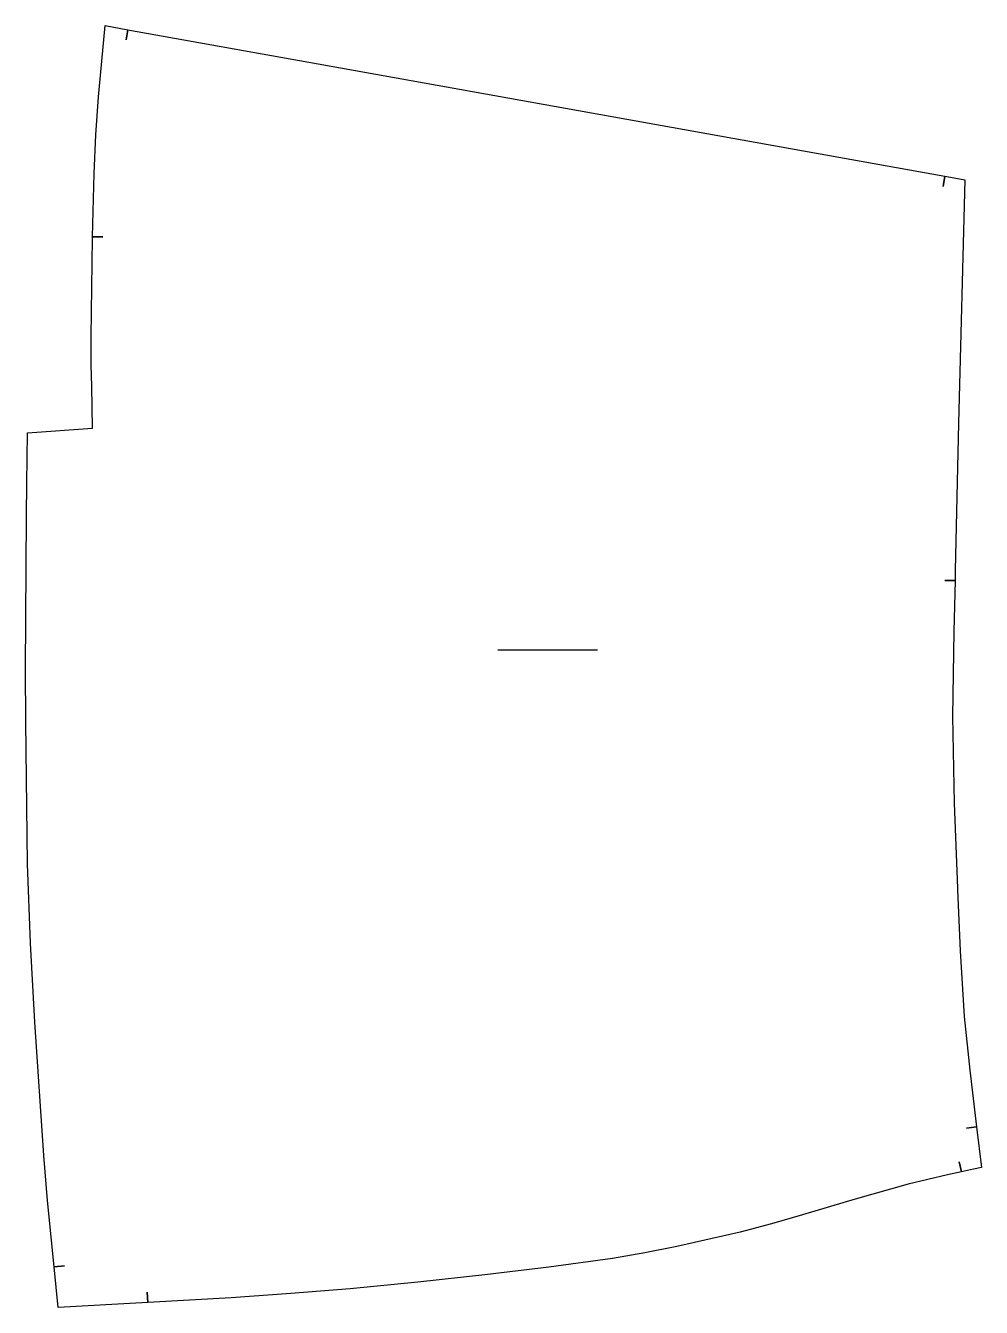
# Model space of a CAD drawing. Header units: inches. Extents: x 0 to 14.7, y 0 to 19.7.
import ezdxf

# ---------------------------------------------------------------- set-up
doc = ezdxf.new("R2010")
doc.units = ezdxf.units.IN

msp = doc.modelspace()

# ---------------------------------------------------------------- linework, layer by layer
at = {"layer": 'T001L001'}
for points in [[(0.5, 0), (0.437, 0.621), (0.594, 0.637), (0.437, 0.621), (0.335, 1.639), (0.277, 2.329), (0.141, 4.374), (0.077, 5.59), (0.03, 6.807), (0.001, 8.989), (0, 9.783), (0.002, 10.577), (0.014, 12.145), (0.016, 12.641), (0.03, 13.418), (1.027, 13.491), (1.014, 14.132), (1.004, 14.458), (1.004, 14.893), (1.027, 16.403), (1.027, 16.428), (1.185, 16.424), (1.027, 16.428), (1.051, 17.396), (1.079, 17.99), (1.119, 18.573), (1.218, 19.666), (1.569, 19.603), (1.541, 19.448), (1.569, 19.603), (4.486, 19.08), (14.101, 17.354), (14.073, 17.199), (14.101, 17.354), (14.131, 17.349), (14.408, 17.299), (14.307, 13.565), (14.259, 11.304), (14.255, 11.151), (14.098, 11.155), (14.255, 11.151), (14.235, 10.369), (14.214, 9.064), (14.24, 7.734), (14.291, 6.433), (14.292, 6.406), (14.332, 5.471), (14.395, 4.465), (14.48, 3.64), (14.585, 2.769), (14.429, 2.75), (14.585, 2.769), (14.659, 2.148), (14.536, 2.121), (14.354, 2.08), (14.32, 2.233), (14.354, 2.08), (14.141, 2.032), (13.538, 1.891), (12.724, 1.66), (11.917, 1.419), (11.439, 1.283), (10.961, 1.154), (9.988, 0.932), (9.495, 0.835), (8.999, 0.749), (8.023, 0.615), (7.045, 0.5), (6.013, 0.386), (4.98, 0.283), (4.067, 0.211), (3.153, 0.146), (1.873, 0.075), (1.864, 0.232), (1.873, 0.075), (0.5, 0)], [(7.245, 10.09), (8.769, 10.09)]]:
    msp.add_lwpolyline(points, dxfattribs=at)

doc.saveas('drawing.dxf')
